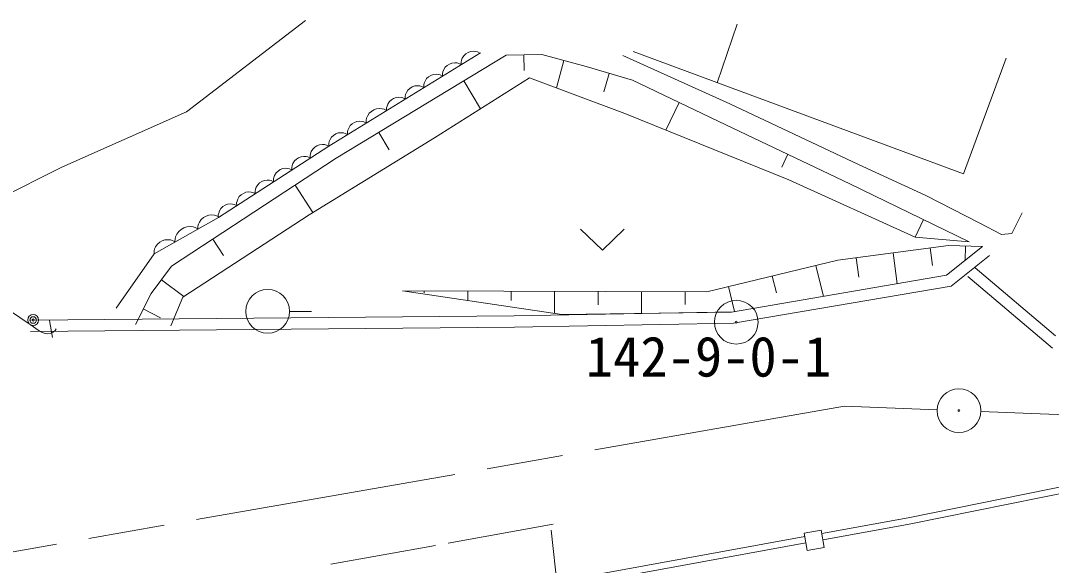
# Model space of a CAD drawing. Units: millimetres, scale not verified. Extents: x 40000 to 680000, y 20000 to 380000.
# Drawn here: x 122581 to 169710, y 289380 to 314258 of the extents above; entities that cross this region are included whole.
import ezdxf
from ezdxf.enums import TextEntityAlignment as Align

# ---------------------------------------------------------------- set-up
doc = ezdxf.new("R2010")
doc.units = ezdxf.units.MM
doc.header["$LTSCALE"] = 1000
doc.linetypes.add('CHAIN', pattern=[18.5, 12, -1.5, 3.5, -1.5])
for name, color, linetype, lineweight in [('M-BGD', 7, 'Continuous', 13), ('M-BGD-EXST', 7, 'Continuous', 13), ('M-BMK', 2, 'CHAIN', 13), ('M-BMK-SRVR', 3, 'Continuous', 13)]:
    doc.layers.add(name, color=color, linetype=linetype, lineweight=lineweight)
doc.styles.add('ＭＳ ゴシック', font='')
doc.styles.get('ＭＳ ゴシック').set_extended_font_data('MS Gothic')

msp = doc.modelspace()

# ---------------------------------------------------------------- linework, layer by layer
at = {"layer": 'M-BGD'}
for p, q in [((130172, 310091), (135610, 314258)), ((154429, 311423), (155350, 314097)), ((136675, 308532), (143606, 312795)), ((137013, 307981), (144783, 312678)), ((142777, 312544), (142740, 312451)), ((142847, 312658), (142777, 312544)), ((142939, 312738), (142847, 312658)), ((143041, 312800), (142939, 312738)), ((143154, 312846), (143041, 312800)), ((143288, 312858), (143154, 312846)), ((143387, 312849), (143288, 312858)), ((143470, 312829), (143387, 312849)), ((143573, 312775), (143470, 312829)), ((144783, 312678), (146406, 312713)), ((145594, 312695), (145610, 311976)), ((146406, 312713), (148443, 312160)), ((150113, 312668), (155004, 310462)), ((150589, 312842), (165695, 307260)), ((165695, 307260), (167642, 312541)), ((141925, 312020), (141888, 311927)), ((141996, 312134), (141925, 312020)), ((142087, 312214), (141996, 312134)), ((142190, 312276), (142087, 312214)), ((142302, 312322), (142190, 312276)), ((142436, 312334), (142302, 312322)), ((142536, 312325), (142436, 312334)), ((142618, 312305), (142536, 312325)), ((142722, 312251), (142618, 312305)), ((142740, 312451), (142720, 312368)), ((142720, 312368), (142722, 312251)), ((147424, 312437), (147085, 311183)), ((148443, 312160), (150550, 311539)), ((141144, 311610), (141073, 311496)), ((141236, 311690), (141144, 311610)), ((141338, 311753), (141236, 311690)), ((141451, 311798), (141338, 311753)), ((141584, 311810), (141451, 311798)), ((145853, 311642), (141503, 308913)), ((141684, 311801), (141584, 311810)), ((141766, 311781), (141684, 311801)), ((141870, 311728), (141766, 311781)), ((141888, 311927), (141869, 311844)), ((141869, 311844), (141870, 311728)), ((150205, 310020), (145853, 311642)), ((149497, 311850), (149247, 311003)), ((150550, 311539), (154832, 309502)), ((140292, 311086), (140222, 310972)), ((140384, 311166), (140292, 311086)), ((140486, 311229), (140384, 311166)), ((140599, 311275), (140486, 311229)), ((140733, 311286), (140599, 311275)), ((140832, 311277), (140733, 311286)), ((140915, 311257), (140832, 311277)), ((141018, 311204), (140915, 311257)), ((141037, 311403), (141017, 311320)), ((141017, 311320), (141018, 311204)), ((141073, 311496), (141037, 311403)), ((142840, 311504), (143608, 310234)), ((139532, 310642), (139441, 310562)), ((139635, 310705), (139532, 310642)), ((139747, 310751), (139635, 310705)), ((139881, 310762), (139747, 310751)), ((139981, 310753), (139881, 310762)), ((140063, 310733), (139981, 310753)), ((140167, 310680), (140063, 310733)), ((140185, 310879), (140165, 310796)), ((140165, 310796), (140167, 310680)), ((140222, 310972), (140185, 310879)), ((138617, 310114), (138517, 310026)), ((138730, 310183), (138617, 310114)), ((138854, 310234), (138730, 310183)), ((139001, 310247), (138854, 310234)), ((139110, 310237), (139001, 310247)), ((139201, 310215), (139110, 310237)), ((139315, 310156), (139201, 310215)), ((139333, 310355), (139314, 310272)), ((139314, 310272), (139315, 310156)), ((139370, 310448), (139333, 310355)), ((139441, 310562), (139370, 310448)), ((152691, 310521), (152089, 309256)), ((155004, 310462), (160891, 307693)), ((124463, 307563), (130172, 310091)), ((137959, 309650), (137846, 309605)), ((138092, 309662), (137959, 309650)), ((138192, 309653), (138092, 309662)), ((138275, 309633), (138192, 309653)), ((138398, 309799), (138377, 309708)), ((138377, 309708), (138378, 309580)), ((138439, 309901), (138398, 309799)), ((138517, 310026), (138439, 309901)), ((157699, 306982), (150205, 310020)), ((137545, 309255), (137525, 309172)), ((137525, 309172), (137526, 309056)), ((137581, 309348), (137545, 309255)), ((137652, 309462), (137581, 309348)), ((137744, 309542), (137652, 309462)), ((137846, 309605), (137744, 309542)), ((138378, 309580), (138275, 309633)), ((154832, 309502), (160496, 306809)), ((141503, 308913), (135771, 305390)), ((136693, 308731), (136673, 308648)), ((136730, 308824), (136693, 308731)), ((136801, 308938), (136730, 308824)), ((136892, 309018), (136801, 308938)), ((136995, 309081), (136892, 309018)), ((137107, 309127), (136995, 309081)), ((137241, 309138), (137107, 309127)), ((137340, 309129), (137241, 309138)), ((137423, 309109), (137340, 309129)), ((137526, 309056), (137423, 309109)), ((138956, 309155), (139434, 308364)), ((131623, 305272), (136675, 308532)), ((135873, 308276), (135838, 308182)), ((135941, 308391), (135873, 308276)), ((136031, 308473), (135941, 308391)), ((136132, 308538), (136031, 308473)), ((136243, 308587), (136132, 308538)), ((136377, 308601), (136243, 308587)), ((136477, 308594), (136377, 308601)), ((136559, 308576), (136477, 308594)), ((136664, 308525), (136559, 308576)), ((136673, 308648), (136675, 308532)), ((129486, 303041), (137013, 307981)), ((135101, 307849), (135033, 307734)), ((135191, 307931), (135101, 307849)), ((135292, 307996), (135191, 307931)), ((135403, 308045), (135292, 307996)), ((135537, 308059), (135403, 308045)), ((135636, 308052), (135537, 308059)), ((135719, 308034), (135636, 308052)), ((135824, 307983), (135719, 308034)), ((135838, 308182), (135820, 308099)), ((135820, 308099), (135824, 307983)), ((157664, 308156), (157386, 307572)), ((119448, 305048), (124463, 307563)), ((134261, 307307), (134192, 307192)), ((134351, 307389), (134261, 307307)), ((134452, 307454), (134351, 307389)), ((134563, 307502), (134452, 307454)), ((134697, 307517), (134563, 307502)), ((134796, 307510), (134697, 307517)), ((134879, 307492), (134796, 307510)), ((134984, 307441), (134879, 307492)), ((134998, 307640), (134980, 307557)), ((134980, 307557), (134984, 307441)), ((135033, 307734), (134998, 307640)), ((160891, 307693), (163964, 306265)), ((133510, 306847), (133420, 306765)), ((133611, 306912), (133510, 306847)), ((133723, 306960), (133611, 306912)), ((133856, 306975), (133723, 306960)), ((133956, 306968), (133856, 306975)), ((134039, 306950), (133956, 306968)), ((134144, 306898), (134039, 306950)), ((134158, 307098), (134140, 307015)), ((134140, 307015), (134144, 306898)), ((134192, 307192), (134158, 307098)), ((163474, 304371), (157699, 306982)), ((160496, 306809), (165943, 304156)), ((132771, 306370), (132670, 306305)), ((132883, 306418), (132771, 306370)), ((133016, 306433), (132883, 306418)), ((133116, 306426), (133016, 306433)), ((133199, 306408), (133116, 306426)), ((133303, 306356), (133199, 306408)), ((133318, 306556), (133300, 306473)), ((133300, 306473), (133303, 306356)), ((133352, 306650), (133318, 306556)), ((133420, 306765), (133352, 306650)), ((135131, 306746), (135949, 305500)), ((132043, 305876), (131931, 305828)), ((132176, 305891), (132043, 305876)), ((132276, 305883), (132176, 305891)), ((132359, 305866), (132276, 305883)), ((132463, 305814), (132359, 305866)), ((132477, 306014), (132459, 305931)), ((132459, 305931), (132463, 305814)), ((132512, 306107), (132477, 306014)), ((132580, 306223), (132512, 306107)), ((132670, 306305), (132580, 306223)), ((163964, 306265), (166431, 305010)), ((131637, 305471), (131619, 305388)), ((131672, 305565), (131637, 305471)), ((131740, 305681), (131672, 305565)), ((131830, 305763), (131740, 305681)), ((131931, 305828), (131830, 305763)), ((167902, 304534), (168378, 305486)), ((128682, 303611), (131623, 305272)), ((135771, 305390), (130004, 301626)), ((130713, 304960), (130688, 304870)), ((130757, 305061), (130713, 304960)), ((130839, 305183), (130757, 305061)), ((130943, 305267), (130839, 305183)), ((131058, 305332), (130943, 305267)), ((131184, 305378), (131058, 305332)), ((131331, 305385), (131184, 305378)), ((131440, 305371), (131331, 305385)), ((131530, 305346), (131440, 305371)), ((131642, 305283), (131530, 305346)), ((131619, 305388), (131623, 305272)), ((163863, 305169), (163474, 304371)), ((166431, 305010), (167426, 304491)), ((129719, 304500), (129670, 304390)), ((129809, 304633), (129719, 304500)), ((129922, 304725), (129809, 304633)), ((130047, 304796), (129922, 304725)), ((130185, 304846), (130047, 304796)), ((130345, 304854), (130185, 304846)), ((130464, 304838), (130345, 304854)), ((130563, 304811), (130464, 304838)), ((130684, 304742), (130563, 304811)), ((130688, 304870), (130684, 304742)), ((148181, 304729), (149181, 303769)), ((149181, 303769), (150181, 304729)), ((167426, 304491), (167902, 304534)), ((128837, 304052), (128754, 303930)), ((128941, 304136), (128837, 304052)), ((129056, 304201), (128941, 304136)), ((129181, 304247), (129056, 304201)), ((129329, 304254), (129181, 304247)), ((129438, 304240), (129329, 304254)), ((129528, 304215), (129438, 304240)), ((129639, 304152), (129528, 304215)), ((129643, 304292), (129639, 304152)), ((129670, 304390), (129643, 304292)), ((131368, 304276), (131853, 303537)), ((159946, 303318), (165005, 303992)), ((163474, 304371), (165943, 304156)), ((165005, 303992), (166559, 303946)), ((126950, 301120), (128682, 303611)), ((128685, 303739), (128682, 303611)), ((128710, 303829), (128685, 303739)), ((128754, 303930), (128710, 303829)), ((162476, 303655), (162664, 302244)), ((164162, 303880), (164270, 303070)), ((164908, 302628), (166559, 303946)), ((166559, 303946), (164908, 302628)), ((165128, 302138), (166883, 303539)), ((165782, 303969), (165762, 303310)), ((128554, 301798), (129486, 303041)), ((153954, 301870), (159946, 303318)), ((158947, 303077), (159288, 301666)), ((160789, 303431), (160907, 302546)), ((155089, 300948), (164908, 302628)), ((164908, 302628), (155089, 300948)), ((156950, 302594), (157135, 301829)), ((165890, 302567), (169760, 299306)), ((166225, 302964), (169900, 299868)), ((129020, 302420), (130044, 301652)), ((154952, 302112), (155228, 300971)), ((155177, 300435), (165128, 302138)), ((127829, 300382), (128554, 301798)), ((130004, 301626), (129452, 300313)), ((140042, 301923), (153954, 301870)), ((140042, 301923), (147333, 300841)), ((141036, 301919), (141036, 301833)), ((143023, 301912), (143022, 301481)), ((145011, 301904), (145009, 301473)), ((146998, 301897), (146994, 300891)), ((148985, 301889), (148983, 301274)), ((150973, 301882), (150969, 300891)), ((152960, 301874), (152958, 301301)), ((121359, 301492), (123015, 300377)), ((123026, 300581), (145151, 300781)), ((128191, 301090), (128984, 300684)), ((134876, 300980), (135876, 300980)), ((145151, 300781), (155168, 300955)), ((155089, 300948), (147333, 300841)), ((123015, 300377), (123430, 300098)), ((123031, 300061), (145160, 300262)), ((124044, 299779), (123898, 300569)), ((145160, 300262), (155177, 300435)), ((123563, 300009), (123430, 300098)), ((123701, 299964), (123563, 300009)), ((123818, 299958), (123701, 299964)), ((123956, 299985), (123818, 299958)), ((124062, 300034), (123956, 299985)), ((124162, 300111), (124062, 300034)), ((124207, 300178), (124162, 300111)), ((173092, 293560), (163155, 291555)), ((173151, 293266), (163209, 291260)), ((146931, 291262), (142136, 290394)), ((163155, 291555), (159214, 290838)), ((163209, 291260), (159268, 290542)), ((159187, 290982), (158408, 290847)), ((158408, 290847), (158544, 290059)), ((159324, 290194), (159187, 290982)), ((158431, 290696), (105250, 281028)), ((158485, 290401), (105301, 280732)), ((141550, 290292), (136759, 289429)), ((158544, 290059), (159324, 290194))]:
    msp.add_line(p, q, dxfattribs=at)
for centre, radius in [((133876, 300979), 1000), ((123155, 300585), 250), ((123155, 300585), 150), ((123155, 300585), 50)]:
    msp.add_circle(centre, radius, dxfattribs=at)
at = {"layer": 'M-BGD-EXST'}
msp.add_line((150015, 263161), (146832, 290985), dxfattribs=at)
at = {"layer": 'M-BMK'}
for p, q in [((112395, 288282), (160253, 296650)), ((164482, 296486), (160253, 296650)), ((174646, 296090), (166481, 296408))]:
    msp.add_line(p, q, dxfattribs=at)
at = {"layer": 'M-BMK-SRVR'}
for centre, radius in [((155299, 300486), 1000), ((155299, 300486), 40), ((165482, 296447), 1000), ((165482, 296447), 40)]:
    msp.add_circle(centre, radius, dxfattribs=at)

# ---------------------------------------------------------------- texts
at = {"layer": 'M-BMK-SRVR', "style": 'ＭＳ ゴシック'}
msp.add_text('142-9-0-1', height=1833, dxfattribs=at).set_placement((148423, 297450), align=Align.BOTTOM_LEFT)

doc.saveas('drawing.dxf')
